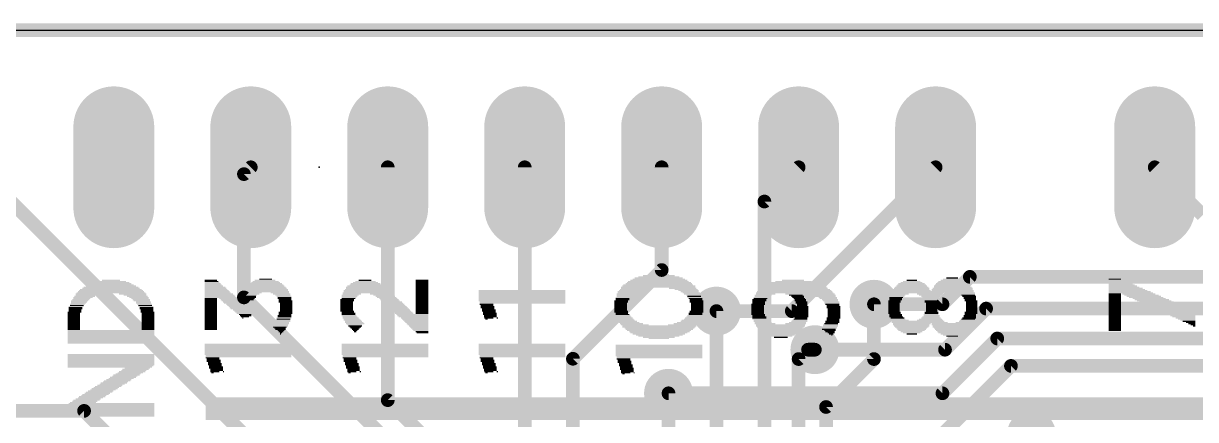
# Model space of a CAD drawing. Extents: x -3.3 to 68.7, y -0.1 to 53.5.
# Drawn here: x 24.74 to 46.48, y 46.12 to 53.47 of the extents above; entities that cross this region are included whole.
import ezdxf

# ---------------------------------------------------------------- set-up
doc = ezdxf.new("R2010")
doc.units = 0
for name, color, linetype in [('1', 12, 'CONTINUOUS'), ('16', 5, 'CONTINUOUS'), ('17', 110, 'CONTINUOUS'), ('18', 3, 'CONTINUOUS'), ('20', 53, 'CONTINUOUS'), ('200', 4, 'CONTINUOUS'), ('23', 53, 'CONTINUOUS')]:
    doc.layers.add(name, color=color, linetype=linetype)

# ---------------------------------------------------------------- blocks, each defined once
blk = doc.blocks.new('LONGP100')
at = {"const_width": 1}
blk.add_lwpolyline([(-0.5, 0), (0.5, 0)], dxfattribs=at)
at = {"const_width": 0.5}
for points in [[(-0.5, 0.25, 1), (-0.5, -0.25)], [(0.5, -0.25, 1), (0.5, 0.25)]]:
    blk.add_lwpolyline(points, format="xyb", dxfattribs=at)
blk = doc.blocks.new('RECT')
blk.add_solid([(-0.5, -0.5), (0.5, -0.5), (-0.5, 0.5), (0.5, 0.5)])
blk = doc.blocks.new('ROUNDV')
at = {"const_width": 0.5}
blk.add_lwpolyline([(0, -0.25, 1), (0, 0.25, 1), (0, -0.25)], format="xyb", dxfattribs=at)

msp = doc.modelspace()

# ---------------------------------------------------------------- linework, layer by layer
at = {"layer": '1', "const_width": 0.254}
for points in [[(0, 53.34), (68.58, 53.34)], [(38.481, 50.165), (39.116, 50.8)], [(46.609, 49.911), (45.72, 50.8)], [(38.481, 38.3851), (38.481, 50.165)], [(37.592, 48.133), (37.592, 38.5669)], [(40.513, 48.26), (40.513, 47.244)], [(39.2898, 47.4178), (39.116, 47.244)], [(39.4176, 47.4178), (39.2898, 47.4178)], [(39.116, 38.4572), (39.116, 47.244)], [(40.513, 47.244), (39.624, 46.355)], [(36.703, 46.609), (36.703, 38.7488)], [(22.6898, 46.2828), (25.8648, 46.2828)], [(25.8648, 46.2828), (28.829, 43.3186)], [(39.624, 46.355), (39.624, 38.6563)]]:
    msp.add_lwpolyline(points, dxfattribs=at)
at = {"layer": '1', "const_width": 0.127}
for points in [[(39.1609, 50.7551, 1), (39.0711, 50.8449)], [(45.7649, 50.8449, 1), (45.6751, 50.7551)], [(38.5445, 50.165, 1), (38.4175, 50.165)], [(38.4361, 50.2099, 1), (38.5259, 50.1201)], [(37.6555, 48.133, 1), (37.5285, 48.133)], [(40.5765, 48.26, 1), (40.4495, 48.26)], [(39.2898, 47.4813, 1), (39.2898, 47.3543)], [(39.3347, 47.3729, 1), (39.2449, 47.4627)], [(39.4176, 47.3543, 1), (39.4176, 47.4813)], [(39.1795, 47.244, 1), (39.0525, 47.244)], [(39.0711, 47.2889, 1), (39.1609, 47.1991)], [(40.4495, 47.244, 1), (40.5765, 47.244)], [(40.5579, 47.1991, 1), (40.4681, 47.2889)], [(36.7665, 46.609, 1), (36.6395, 46.609)], [(25.9097, 46.3277, 1), (25.8199, 46.2379)], [(25.8648, 46.2193, 1), (25.8648, 46.3463)], [(39.6875, 46.355, 1), (39.5605, 46.355)], [(39.5791, 46.3999, 1), (39.6689, 46.3101)]]:
    msp.add_lwpolyline(points, format="xyb", dxfattribs=at)
at = {"layer": '16', "const_width": 0.254}
for points in [[(0, 53.34), (68.58, 53.34)], [(23.876, 50.8), (33.2994, 41.3766)], [(28.829, 50.673), (28.956, 50.8)], [(31.496, 46.482), (31.496, 50.8)], [(34.036, 44.7032), (34.036, 50.8)], [(36.576, 48.895), (36.576, 50.8)], [(41.656, 50.8), (38.989, 48.133)], [(28.829, 48.387), (28.829, 50.673)], [(34.9304, 47.2494), (36.576, 48.895)], [(42.291, 48.768), (41.783, 48.26)], [(55.88, 48.768), (42.291, 48.768)], [(35.3822, 41.8338), (28.829, 48.387)], [(38.989, 48.133), (37.592, 48.133)], [(41.783, 48.26), (40.513, 48.26)], [(42.5926, 48.1798), (41.8306, 47.4178)], [(57.9588, 48.1798), (42.5926, 48.1798)], [(42.799, 47.625), (41.783, 46.609)], [(59.944, 47.625), (42.799, 47.625)], [(41.8306, 47.4178), (39.4176, 47.4178)], [(34.9304, 47.2494), (34.9304, 44.704)], [(43.053, 47.117), (41.529, 45.593)], [(61.214, 47.117), (43.053, 47.117)], [(41.783, 46.609), (36.703, 46.609)], [(35.687, 42.291), (31.496, 46.482)]]:
    msp.add_lwpolyline(points, dxfattribs=at)
at = {"layer": '16', "const_width": 0.127}
for points in [[(29.0009, 50.7551, 1), (28.9111, 50.8449)], [(31.5595, 50.8, 1), (31.4325, 50.8)], [(34.0995, 50.8, 1), (33.9725, 50.8)], [(36.6395, 50.8, 1), (36.5125, 50.8)], [(41.7009, 50.7551, 1), (41.6111, 50.8449)], [(28.8925, 50.673, 1), (28.7655, 50.673)], [(28.7841, 50.7179, 1), (28.8739, 50.6281)], [(36.5125, 48.895, 1), (36.6395, 48.895)], [(36.6209, 48.8501, 1), (36.5311, 48.9399)], [(42.291, 48.8315, 1), (42.291, 48.7045)], [(42.3359, 48.7231, 1), (42.2461, 48.8129)], [(28.8739, 48.4319, 1), (28.7841, 48.3421)], [(28.7655, 48.387, 1), (28.8925, 48.387)], [(37.592, 48.1965, 1), (37.592, 48.0695)], [(38.989, 48.0695, 1), (38.989, 48.1965)], [(40.513, 48.3235, 1), (40.513, 48.1965)], [(41.7381, 48.3049, 1), (41.8279, 48.2151)], [(41.783, 48.1965, 1), (41.783, 48.3235)], [(42.5926, 48.2433, 1), (42.5926, 48.1163)], [(42.6375, 48.1349, 1), (42.5477, 48.2247)], [(38.9441, 48.1779, 1), (39.0339, 48.0881)], [(42.799, 47.6885, 1), (42.799, 47.5615)], [(42.8439, 47.5801, 1), (42.7541, 47.6699)], [(39.4176, 47.4813, 1), (39.4176, 47.3543)], [(41.7857, 47.4627, 1), (41.8755, 47.3729)], [(41.8306, 47.3543, 1), (41.8306, 47.4813)], [(34.9939, 47.2494, 1), (34.8669, 47.2494)], [(34.8855, 47.2943, 1), (34.9753, 47.2045)], [(43.053, 47.1805, 1), (43.053, 47.0535)], [(43.0979, 47.0721, 1), (43.0081, 47.1619)], [(36.703, 46.6725, 1), (36.703, 46.5455)], [(41.783, 46.5455, 1), (41.783, 46.6725)], [(31.5409, 46.5269, 1), (31.4511, 46.4371)], [(31.4325, 46.482, 1), (31.5595, 46.482)], [(41.7381, 46.6539, 1), (41.8279, 46.5641)]]:
    msp.add_lwpolyline(points, format="xyb", dxfattribs=at)
at = {"layer": '20'}
msp.add_line((1, 53.34), (64.516, 53.34), dxfattribs=at)
at = {"layer": '23'}
msp.add_point((30.226, 50.8), dxfattribs=at)

# ---------------------------------------------------------------- block references
at = {"layer": '17', "xscale": 1.5, "yscale": 1.5, "rotation": 90}
for p in [(26.416, 50.8), (26.416, 50.8), (28.956, 50.8), (28.956, 50.8), (31.496, 50.8), (31.496, 50.8), (34.036, 50.8), (34.036, 50.8), (36.576, 50.8), (36.576, 50.8), (39.116, 50.8), (39.116, 50.8), (41.656, 50.8), (41.656, 50.8), (45.72, 50.8), (45.72, 50.8)]:
    msp.add_blockref('LONGP100', p, dxfattribs=at)
at = {"layer": '18', "xscale": 0.9064, "yscale": 0.9064}
for p in [(40.513, 48.26), (40.513, 48.26), (37.592, 48.133), (37.592, 48.133), (39.4176, 47.4178), (39.4176, 47.4178), (36.703, 46.609), (36.703, 46.609), (43.434, 45.847), (43.434, 45.847)]:
    msp.add_blockref('ROUNDV', p, dxfattribs=at)
at = {"layer": '200'}
for p, xscale, yscale in [((26.3639, 48.6833), 0.5512, 0.0211), ((26.3639, 48.7045), 0.3378, 0.0213), ((28.2156, 48.7045), 0.2311, 0.0213), ((28.2258, 48.6833), 0.2515, 0.0211), ((29.2316, 48.6833), 0.4851, 0.0211), ((29.2202, 48.7045), 0.381, 0.0213), ((29.2303, 48.7257), 0.2337, 0.0211), ((31.0845, 48.6833), 0.381, 0.0211), ((31.0731, 48.7045), 0.2311, 0.0213), ((32.131, 48.7045), 0.2337, 0.0213), ((32.131, 48.6833), 0.2337, 0.0211), ((36.5125, 48.6833), 1.1227, 0.0211), ((36.5227, 48.7045), 1.0566, 0.0213), ((36.5239, 48.7257), 0.9728, 0.0211), ((36.5227, 48.7468), 0.889, 0.0211), ((36.5227, 48.768), 0.762, 0.0213), ((36.5239, 48.7892), 0.5918, 0.0211), ((36.5227, 48.8103), 0.381, 0.0211), ((39.0207, 48.6833), 0.6782, 0.0211), ((39.0106, 48.7045), 0.4039, 0.0213), ((41.2128, 48.6833), 0.3175, 0.0211), ((41.2128, 48.7045), 0.1905, 0.0213), ((41.9633, 48.6833), 0.508, 0.0211), ((41.9633, 48.7045), 0.4216, 0.0213), ((41.9633, 48.7257), 0.3404, 0.0211), ((41.9633, 48.7468), 0.2134, 0.0211), ((44.9796, 48.7257), 0.2311, 0.0211), ((45.0113, 48.7045), 0.2946, 0.0213), ((45.0329, 48.6833), 0.3378, 0.0211), ((26.3627, 48.4717), 1.27, 0.0211), ((26.3639, 48.4928), 1.2268, 0.0211), ((26.3639, 48.514), 1.1862, 0.0213), ((26.3627, 48.5352), 1.143, 0.0211), ((26.3639, 48.5563), 1.0592, 0.0211), ((26.3627, 48.5775), 1.016, 0.0213), ((26.3639, 48.5987), 0.9322, 0.0211), ((26.3525, 48.6198), 0.8687, 0.0211), ((26.3627, 48.641), 0.762, 0.0213), ((26.3639, 48.6622), 0.6782, 0.0211), ((28.2473, 48.641), 0.2946, 0.0213), ((28.2588, 48.6198), 0.3175, 0.0211), ((28.2689, 48.5987), 0.3378, 0.0211), ((28.2905, 48.5775), 0.381, 0.0213), ((28.3007, 48.5563), 0.4013, 0.0211), ((28.3108, 48.5352), 0.4216, 0.0211), ((28.3223, 48.514), 0.4445, 0.0213), ((28.3324, 48.4928), 0.4648, 0.0211), ((28.3426, 48.4717), 0.4851, 0.0211), ((28.2372, 48.6622), 0.2743, 0.0211), ((29.2417, 48.4928), 0.8458, 0.0211), ((28.9878, 48.4717), 0.3378, 0.0211), ((29.2417, 48.5352), 0.8052, 0.0211), ((29.2417, 48.514), 0.8052, 0.0213), ((29.2417, 48.5563), 0.7645, 0.0211), ((29.2316, 48.5987), 0.6985, 0.0211), ((29.2417, 48.5775), 0.7188, 0.0213), ((29.2316, 48.6198), 0.6579, 0.0211), ((29.2316, 48.641), 0.6121, 0.0213), ((29.2316, 48.6622), 0.5309, 0.0211), ((29.4958, 48.4717), 0.3378, 0.0211), ((31.115, 48.4717), 0.9093, 0.0211), ((31.1048, 48.514), 0.8484, 0.0213), ((31.115, 48.4928), 0.8687, 0.0211), ((31.1036, 48.5352), 0.8052, 0.0211), ((31.0947, 48.5563), 0.7417, 0.0211), ((31.0833, 48.5775), 0.7188, 0.0213), ((31.0833, 48.5987), 0.6782, 0.0211), ((31.0833, 48.6198), 0.5918, 0.0211), ((31.0833, 48.641), 0.5512, 0.0213), ((31.0833, 48.6622), 0.4648, 0.0211), ((32.131, 48.6622), 0.2337, 0.0211), ((32.131, 48.641), 0.2337, 0.0213), ((32.131, 48.6198), 0.2337, 0.0211), ((32.131, 48.5987), 0.2337, 0.0211), ((32.131, 48.5775), 0.2337, 0.0213), ((32.131, 48.5563), 0.2337, 0.0211), ((32.131, 48.5352), 0.2337, 0.0211), ((32.131, 48.514), 0.2337, 0.0213), ((32.131, 48.4928), 0.2337, 0.0211), ((32.131, 48.4717), 0.2337, 0.0211), ((33.9839, 48.514), 1.6078, 0.0213), ((33.9839, 48.4928), 1.6078, 0.0211), ((33.9839, 48.4717), 1.6078, 0.0211), ((35.941, 48.4928), 0.3607, 0.0211), ((35.9194, 48.4717), 0.3175, 0.0211), ((35.9842, 48.514), 0.4013, 0.0213), ((36.0261, 48.5352), 0.4445, 0.0211), ((36.0896, 48.5563), 0.5309, 0.0211), ((36.5125, 48.5775), 1.3767, 0.0213), ((36.5239, 48.5987), 1.3538, 0.0211), ((36.5125, 48.6198), 1.2903, 0.0211), ((36.5239, 48.641), 1.2268, 0.0213), ((36.5239, 48.6622), 1.1862, 0.0211), ((36.9672, 48.5563), 0.508, 0.0211), ((37.0319, 48.5352), 0.4242, 0.0211), ((37.0738, 48.514), 0.381, 0.0213), ((37.0954, 48.4928), 0.3378, 0.0211), ((37.1259, 48.4717), 0.3175, 0.0211), ((39.0423, 48.4717), 1.4376, 0.0211), ((39.0423, 48.4928), 1.397, 0.0211), ((39.0423, 48.514), 1.3564, 0.0213), ((39.0423, 48.5352), 1.3106, 0.0211), ((39.0322, 48.5563), 1.2497, 0.0211), ((39.0309, 48.5775), 1.2065, 0.0213), ((39.0322, 48.5987), 1.1227, 0.0211), ((39.0322, 48.6198), 1.0363, 0.0211), ((39.0309, 48.641), 0.9525, 0.0213), ((39.0207, 48.6622), 0.8458, 0.0211), ((41.3283, 48.4717), 0.9754, 0.0211), ((41.3601, 48.4928), 1.0389, 0.0211), ((41.2013, 48.5352), 0.6756, 0.0211), ((41.2128, 48.514), 0.6985, 0.0213), ((41.2115, 48.5563), 0.6553, 0.0211), ((41.2115, 48.5775), 0.6147, 0.0213), ((41.2128, 48.5987), 0.5715, 0.0211), ((41.2115, 48.6198), 0.5283, 0.0211), ((41.2115, 48.641), 0.4877, 0.0213), ((41.2115, 48.6622), 0.4013, 0.0211), ((41.9633, 48.5352), 0.762, 0.0211), ((41.9735, 48.514), 0.7823, 0.0213), ((41.9735, 48.5563), 0.7417, 0.0211), ((41.9633, 48.5987), 0.6756, 0.0211), ((41.9748, 48.5775), 0.6985, 0.0213), ((41.9633, 48.6198), 0.635, 0.0211), ((41.9633, 48.641), 0.5944, 0.0213), ((41.9633, 48.6622), 0.5486, 0.0211), ((42.1958, 48.4928), 0.3378, 0.0211), ((42.2389, 48.4717), 0.2972, 0.0211), ((45.0545, 48.6622), 0.381, 0.0211), ((45.0863, 48.641), 0.4445, 0.0213), ((45.1066, 48.6198), 0.4851, 0.0211), ((45.1282, 48.5987), 0.5283, 0.0211), ((45.1498, 48.5775), 0.5715, 0.0213), ((45.1815, 48.5563), 0.635, 0.0211), ((45.2018, 48.5352), 0.6756, 0.0211), ((45.2234, 48.514), 0.7188, 0.0213), ((45.2552, 48.4928), 0.7823, 0.0211), ((45.2768, 48.4717), 0.8255, 0.0211), ((25.7391, 48.26), 0.2769, 0.0213), ((25.781, 48.3235), 0.315, 0.0213), ((25.7708, 48.3023), 0.2946, 0.0211), ((25.7607, 48.2812), 0.2743, 0.0211), ((25.8026, 48.3447), 0.3175, 0.0211), ((25.8445, 48.387), 0.3607, 0.0213), ((25.8229, 48.3658), 0.3175, 0.0211), ((25.8763, 48.4082), 0.3835, 0.0211), ((25.9613, 48.4505), 0.508, 0.0213), ((25.9194, 48.4293), 0.4242, 0.0211), ((26.7653, 48.4505), 0.5055, 0.0213), ((26.8072, 48.4293), 0.4216, 0.0211), ((26.8503, 48.4082), 0.381, 0.0211), ((26.8821, 48.387), 0.3581, 0.0213), ((26.9024, 48.3658), 0.3175, 0.0211), ((26.924, 48.3447), 0.32, 0.0211), ((26.9354, 48.3235), 0.2972, 0.0213), ((26.9672, 48.3023), 0.2743, 0.0211), ((26.9672, 48.2812), 0.2743, 0.0211), ((26.9875, 48.26), 0.2743, 0.0213), ((28.3642, 48.4505), 0.5283, 0.0213), ((28.3743, 48.4293), 0.5486, 0.0211), ((28.3858, 48.4082), 0.5715, 0.0211), ((28.3959, 48.387), 0.5918, 0.0213), ((28.2156, 48.3658), 0.2311, 0.0211), ((28.2156, 48.3447), 0.2311, 0.0211), ((28.2156, 48.3235), 0.2311, 0.0213), ((28.2156, 48.3023), 0.2311, 0.0211), ((28.2156, 48.2812), 0.2311, 0.0211), ((28.2156, 48.26), 0.2311, 0.0213), ((28.5433, 48.3658), 0.3378, 0.0211), ((28.5648, 48.3447), 0.3404, 0.0211), ((28.7134, 48.3235), 0.5918, 0.0213), ((28.7236, 48.3023), 0.5715, 0.0211), ((28.7236, 48.2812), 0.5309, 0.0211), ((28.7452, 48.26), 0.4877, 0.0213), ((28.8925, 48.3447), 0.2337, 0.0211), ((28.9027, 48.3658), 0.254, 0.0211), ((28.956, 48.4505), 0.315, 0.0213), ((28.9255, 48.4082), 0.254, 0.0211), ((28.9255, 48.387), 0.254, 0.0213), ((28.9357, 48.4293), 0.2743, 0.0211), ((29.5288, 48.4505), 0.3175, 0.0213), ((29.5491, 48.4293), 0.2769, 0.0211), ((29.5707, 48.4082), 0.2743, 0.0211), ((29.5808, 48.387), 0.254, 0.0213), ((29.5808, 48.3658), 0.254, 0.0211), ((29.591, 48.3447), 0.2337, 0.0211), ((29.6012, 48.3235), 0.254, 0.0213), ((29.6012, 48.3023), 0.254, 0.0211), ((29.6126, 48.2812), 0.2311, 0.0211), ((29.6126, 48.26), 0.2311, 0.0213), ((30.7442, 48.3447), 0.254, 0.0211), ((30.7442, 48.3235), 0.254, 0.0213), ((30.734, 48.3023), 0.2337, 0.0211), ((30.734, 48.2812), 0.2337, 0.0211), ((30.734, 48.26), 0.2337, 0.0213), ((30.7988, 48.4293), 0.3175, 0.0211), ((30.7873, 48.4082), 0.2946, 0.0211), ((30.767, 48.3658), 0.254, 0.0211), ((30.7772, 48.387), 0.2743, 0.0213), ((30.8293, 48.4505), 0.3378, 0.0213), ((31.3804, 48.4505), 0.4242, 0.0213), ((31.4223, 48.4293), 0.381, 0.0211), ((31.4541, 48.4082), 0.3581, 0.0211), ((31.4757, 48.387), 0.3607, 0.0213), ((31.5074, 48.3658), 0.3378, 0.0211), ((31.5278, 48.3447), 0.3378, 0.0211), ((31.5493, 48.3235), 0.3404, 0.0213), ((31.5811, 48.3023), 0.3581, 0.0211), ((31.6014, 48.2812), 0.3581, 0.0211), ((31.6344, 48.26), 0.3378, 0.0213), ((32.131, 48.4505), 0.2337, 0.0213), ((32.131, 48.4293), 0.2337, 0.0211), ((32.131, 48.4082), 0.2337, 0.0211), ((32.131, 48.387), 0.2337, 0.0213), ((32.131, 48.3658), 0.2337, 0.0211), ((32.131, 48.3447), 0.2337, 0.0211), ((32.131, 48.3235), 0.2337, 0.0213), ((32.131, 48.3023), 0.2337, 0.0211), ((32.131, 48.2812), 0.2337, 0.0211), ((32.131, 48.26), 0.2337, 0.0213), ((33.9839, 48.4505), 1.6078, 0.0213), ((33.9839, 48.4293), 1.6078, 0.0211), ((33.9839, 48.4082), 1.6078, 0.0211), ((33.9839, 48.387), 1.6078, 0.0213), ((33.9839, 48.3658), 1.6078, 0.0211), ((33.9839, 48.3447), 1.6078, 0.0211), ((33.9839, 48.3235), 1.6078, 0.0213), ((33.3273, 48.26), 0.254, 0.0213), ((33.9941, 48.3023), 1.5875, 0.0211), ((33.9941, 48.2812), 1.5875, 0.0211), ((35.8242, 48.3235), 0.254, 0.0213), ((35.8242, 48.3023), 0.254, 0.0211), ((35.814, 48.2812), 0.2337, 0.0211), ((35.814, 48.26), 0.2337, 0.0213), ((35.847, 48.3658), 0.254, 0.0211), ((35.847, 48.3447), 0.254, 0.0211), ((35.8572, 48.387), 0.2743, 0.0213), ((35.8991, 48.4505), 0.3175, 0.0213), ((35.8889, 48.4293), 0.2972, 0.0211), ((35.8775, 48.4082), 0.2743, 0.0211), ((37.1488, 48.4505), 0.3175, 0.0213), ((37.1691, 48.4293), 0.2769, 0.0211), ((37.1793, 48.4082), 0.2565, 0.0211), ((37.1894, 48.387), 0.2769, 0.0213), ((37.2008, 48.3658), 0.254, 0.0211), ((37.211, 48.3447), 0.2337, 0.0211), ((37.2212, 48.3235), 0.254, 0.0213), ((37.2212, 48.3023), 0.254, 0.0211), ((37.2326, 48.2812), 0.2311, 0.0211), ((37.2326, 48.26), 0.2311, 0.0213), ((38.3642, 48.26), 0.254, 0.0213), ((38.387, 48.3447), 0.254, 0.0211), ((38.387, 48.3235), 0.254, 0.0213), ((38.3756, 48.3023), 0.2311, 0.0211), ((38.3756, 48.2812), 0.2311, 0.0211), ((38.4175, 48.387), 0.2743, 0.0213), ((38.4073, 48.3658), 0.254, 0.0211), ((38.4492, 48.4082), 0.2972, 0.0211), ((38.4594, 48.4293), 0.3175, 0.0211), ((38.5026, 48.4505), 0.3581, 0.0213), ((39.0207, 48.4505), 0.2972, 0.0213), ((39.0627, 48.4293), 0.254, 0.0211), ((39.0957, 48.4082), 0.2337, 0.0211), ((39.1058, 48.387), 0.2134, 0.0213), ((39.1274, 48.3658), 0.2108, 0.0211), ((39.1478, 48.3447), 0.2108, 0.0211), ((39.1478, 48.3235), 0.2108, 0.0213), ((39.1693, 48.3023), 0.2134, 0.0211), ((39.1693, 48.2812), 0.2134, 0.0211), ((39.1808, 48.26), 0.1905, 0.0213), ((39.53, 48.4505), 0.508, 0.0213), ((39.5922, 48.4293), 0.4242, 0.0211), ((39.6138, 48.4082), 0.381, 0.0211), ((39.6558, 48.387), 0.3378, 0.0213), ((39.6659, 48.3658), 0.3175, 0.0211), ((39.6989, 48.3447), 0.2972, 0.0211), ((39.7091, 48.3235), 0.2769, 0.0213), ((39.7307, 48.3023), 0.2743, 0.0211), ((39.7307, 48.2812), 0.2743, 0.0211), ((39.7408, 48.26), 0.254, 0.0213), ((40.894, 48.3235), 0.2337, 0.0213), ((40.894, 48.3023), 0.2337, 0.0211), ((40.8838, 48.2812), 0.2134, 0.0211), ((40.8838, 48.26), 0.2134, 0.0213), ((40.9372, 48.4082), 0.2743, 0.0211), ((40.927, 48.387), 0.254, 0.0213), ((40.9156, 48.3658), 0.2311, 0.0211), ((40.9156, 48.3447), 0.2311, 0.0211), ((40.9893, 48.4505), 0.3378, 0.0213), ((40.9575, 48.4293), 0.2743, 0.0211), ((41.5506, 48.4505), 0.4851, 0.0213), ((41.5607, 48.4293), 0.4242, 0.0211), ((41.5722, 48.4082), 0.3607, 0.0211), ((41.5709, 48.387), 0.3175, 0.0213), ((41.5823, 48.3658), 0.2946, 0.0211), ((41.5722, 48.3447), 0.2743, 0.0211), ((41.5823, 48.3235), 0.254, 0.0213), ((41.5823, 48.3023), 0.254, 0.0211), ((41.5823, 48.2812), 0.2134, 0.0211), ((41.5823, 48.26), 0.2134, 0.0213), ((42.2491, 48.4505), 0.2769, 0.0213), ((42.2605, 48.4293), 0.254, 0.0211), ((42.2808, 48.4082), 0.254, 0.0211), ((42.291, 48.387), 0.2337, 0.0213), ((42.291, 48.3658), 0.2337, 0.0211), ((42.3024, 48.3447), 0.2108, 0.0211), ((42.3126, 48.3235), 0.2311, 0.0213), ((42.3227, 48.3023), 0.2108, 0.0211), ((42.3227, 48.2812), 0.2108, 0.0211), ((42.3227, 48.26), 0.2108, 0.0213), ((44.9796, 48.4505), 0.2311, 0.0213), ((44.9796, 48.4293), 0.2311, 0.0211), ((44.9796, 48.4082), 0.2311, 0.0211), ((44.9796, 48.387), 0.2311, 0.0213), ((44.9796, 48.3658), 0.2311, 0.0211), ((44.9796, 48.3447), 0.2311, 0.0211), ((44.9796, 48.3235), 0.2311, 0.0213), ((44.9796, 48.3023), 0.2311, 0.0211), ((44.9796, 48.2812), 0.2311, 0.0211), ((44.9796, 48.26), 0.2311, 0.0213), ((45.4241, 48.4505), 0.6121, 0.0213), ((45.4762, 48.4293), 0.635, 0.0211), ((45.5193, 48.4082), 0.635, 0.0211), ((45.5625, 48.387), 0.635, 0.0213), ((45.6146, 48.3658), 0.6121, 0.0211), ((45.6667, 48.3447), 0.635, 0.0211), ((45.7098, 48.3235), 0.635, 0.0213), ((45.753, 48.3023), 0.635, 0.0211), ((45.8051, 48.2812), 0.6579, 0.0211), ((45.8572, 48.26), 0.635, 0.0213), ((25.687, 48.1118), 0.254, 0.0211), ((25.6756, 48.0907), 0.2311, 0.0211), ((25.6756, 48.0695), 0.2311, 0.0213), ((25.6756, 48.0483), 0.2311, 0.0211), ((25.7073, 48.1965), 0.254, 0.0213), ((25.7073, 48.1753), 0.254, 0.0211), ((25.6972, 48.1542), 0.2337, 0.0211), ((25.6972, 48.133), 0.2337, 0.0213), ((25.7175, 48.2177), 0.2743, 0.0211), ((25.7277, 48.2388), 0.254, 0.0211), ((26.9977, 48.2388), 0.254, 0.0211), ((27.0091, 48.2177), 0.2769, 0.0211), ((27.0205, 48.1965), 0.254, 0.0213), ((27.0205, 48.1753), 0.254, 0.0211), ((27.0408, 48.1118), 0.254, 0.0211), ((27.0307, 48.1542), 0.2337, 0.0211), ((27.0307, 48.133), 0.2337, 0.0213), ((27.051, 48.0907), 0.2337, 0.0211), ((27.051, 48.0695), 0.2337, 0.0213), ((27.051, 48.0483), 0.2337, 0.0211), ((28.2156, 48.2388), 0.2311, 0.0211), ((28.2156, 48.2177), 0.2311, 0.0211), ((28.2156, 48.1965), 0.2311, 0.0213), ((28.2156, 48.1753), 0.2311, 0.0211), ((28.2156, 48.1542), 0.2311, 0.0211), ((28.2156, 48.133), 0.2311, 0.0213), ((28.2156, 48.1118), 0.2311, 0.0211), ((28.2156, 48.0907), 0.2311, 0.0211), ((28.2156, 48.0695), 0.2311, 0.0213), ((28.2156, 48.0483), 0.2311, 0.0211), ((28.7553, 48.2388), 0.4674, 0.0211), ((28.7668, 48.2177), 0.4445, 0.0211), ((28.7655, 48.1965), 0.4013, 0.0213), ((28.7757, 48.1753), 0.381, 0.0211), ((28.7973, 48.1542), 0.3378, 0.0211), ((28.8074, 48.133), 0.3175, 0.0213), ((28.8188, 48.1118), 0.2946, 0.0211), ((28.829, 48.0907), 0.2743, 0.0211), ((28.8506, 48.0695), 0.2311, 0.0213), ((28.8608, 48.0483), 0.2108, 0.0211), ((29.5808, 48.0483), 0.254, 0.0211), ((29.6012, 48.1118), 0.254, 0.0211), ((29.6012, 48.0907), 0.254, 0.0211), ((29.591, 48.0695), 0.2337, 0.0213), ((29.6126, 48.2388), 0.2311, 0.0211), ((29.6126, 48.2177), 0.2311, 0.0211), ((29.6126, 48.1965), 0.2311, 0.0213), ((29.6126, 48.1753), 0.2311, 0.0211), ((29.6126, 48.1542), 0.2311, 0.0211), ((29.6126, 48.133), 0.2311, 0.0213), ((30.734, 48.2388), 0.2337, 0.0211), ((30.734, 48.2177), 0.2337, 0.0211), ((30.734, 48.1965), 0.2337, 0.0213), ((30.734, 48.1753), 0.2337, 0.0211), ((30.734, 48.1542), 0.2337, 0.0211), ((30.7442, 48.133), 0.254, 0.0213), ((30.767, 48.0907), 0.254, 0.0211), ((30.767, 48.0695), 0.254, 0.0213), ((30.7556, 48.1118), 0.2311, 0.0211), ((30.7772, 48.0483), 0.2743, 0.0211), ((31.6547, 48.2388), 0.3378, 0.0211), ((31.6763, 48.2177), 0.3404, 0.0211), ((31.6979, 48.1965), 0.3378, 0.0213), ((31.7183, 48.1753), 0.3378, 0.0211), ((31.7398, 48.1542), 0.3404, 0.0211), ((31.7614, 48.133), 0.3378, 0.0213), ((31.7818, 48.1118), 0.3378, 0.0211), ((31.8033, 48.0907), 0.3404, 0.0211), ((31.9519, 48.0695), 0.5918, 0.0213), ((31.9621, 48.0483), 0.5715, 0.0211), ((32.131, 48.2388), 0.2337, 0.0211), ((32.131, 48.2177), 0.2337, 0.0211), ((32.131, 48.1965), 0.2337, 0.0213), ((32.131, 48.1753), 0.2337, 0.0211), ((32.131, 48.1542), 0.2337, 0.0211), ((32.131, 48.133), 0.2337, 0.0213), ((32.131, 48.1118), 0.2337, 0.0211), ((32.131, 48.0907), 0.2337, 0.0211), ((33.3375, 48.2388), 0.2337, 0.0211), ((33.3477, 48.2177), 0.254, 0.0211), ((33.3477, 48.1965), 0.254, 0.0213), ((33.3591, 48.1753), 0.2311, 0.0211), ((33.3705, 48.1542), 0.254, 0.0211), ((33.3705, 48.133), 0.254, 0.0213), ((33.3807, 48.1118), 0.2337, 0.0211), ((33.3908, 48.0907), 0.254, 0.0211), ((33.3908, 48.0695), 0.254, 0.0213), ((33.401, 48.0483), 0.2337, 0.0211), ((35.814, 48.2388), 0.2337, 0.0211), ((35.814, 48.2177), 0.2337, 0.0211), ((35.814, 48.1965), 0.2337, 0.0213), ((35.814, 48.1753), 0.2337, 0.0211), ((35.814, 48.1542), 0.2337, 0.0211), ((35.8242, 48.133), 0.254, 0.0213), ((35.8242, 48.1118), 0.254, 0.0211), ((35.847, 48.0695), 0.254, 0.0213), ((35.8356, 48.0907), 0.2311, 0.0211), ((35.8572, 48.0483), 0.2743, 0.0211), ((37.1894, 48.0483), 0.2769, 0.0211), ((37.2008, 48.0907), 0.254, 0.0211), ((37.2008, 48.0695), 0.254, 0.0213), ((37.2212, 48.133), 0.254, 0.0213), ((37.2212, 48.1118), 0.254, 0.0211), ((37.2326, 48.2388), 0.2311, 0.0211), ((37.2326, 48.2177), 0.2311, 0.0211), ((37.2326, 48.1965), 0.2311, 0.0213), ((37.2326, 48.1753), 0.2311, 0.0211), ((37.2326, 48.1542), 0.2311, 0.0211), ((38.354, 48.2388), 0.2337, 0.0211), ((38.354, 48.2177), 0.2337, 0.0211), ((38.354, 48.1965), 0.2337, 0.0213), ((38.354, 48.1753), 0.2337, 0.0211), ((38.354, 48.1542), 0.2337, 0.0211), ((38.354, 48.133), 0.2337, 0.0213), ((38.354, 48.1118), 0.2337, 0.0211), ((38.354, 48.0907), 0.2337, 0.0211), ((38.3642, 48.0695), 0.254, 0.0213), ((38.3756, 48.0483), 0.2311, 0.0211), ((39.1795, 48.0695), 0.2337, 0.0213), ((39.1795, 48.0483), 0.2337, 0.0211), ((39.1808, 48.2388), 0.1905, 0.0211), ((39.1909, 48.2177), 0.2108, 0.0211), ((39.1909, 48.1965), 0.2108, 0.0213), ((39.1909, 48.1753), 0.2108, 0.0211), ((39.1909, 48.1542), 0.2108, 0.0211), ((39.1909, 48.133), 0.2108, 0.0213), ((39.1909, 48.1118), 0.2108, 0.0211), ((39.1909, 48.0907), 0.2108, 0.0211), ((39.751, 48.2388), 0.2337, 0.0211), ((39.7612, 48.2177), 0.254, 0.0211), ((39.7612, 48.1965), 0.254, 0.0213), ((39.7726, 48.1753), 0.2311, 0.0211), ((39.7726, 48.1542), 0.2311, 0.0211), ((39.7726, 48.133), 0.2311, 0.0213), ((39.7726, 48.1118), 0.2311, 0.0211), ((39.7726, 48.0907), 0.2311, 0.0211), ((39.7726, 48.0695), 0.2311, 0.0213), ((39.7726, 48.0483), 0.2311, 0.0211), ((40.8838, 48.2388), 0.2134, 0.0211), ((40.8838, 48.2177), 0.2134, 0.0211), ((40.8838, 48.1965), 0.2134, 0.0213), ((40.8838, 48.1753), 0.2134, 0.0211), ((40.8838, 48.1542), 0.2134, 0.0211), ((40.8838, 48.133), 0.2134, 0.0213), ((40.894, 48.1118), 0.2337, 0.0211), ((40.894, 48.0907), 0.2337, 0.0211), ((40.9156, 48.0695), 0.2311, 0.0213), ((40.9156, 48.0483), 0.2311, 0.0211), ((41.5823, 48.0483), 0.2946, 0.0211), ((41.5722, 48.0695), 0.2743, 0.0213), ((41.5823, 48.1118), 0.254, 0.0211), ((41.5823, 48.0907), 0.254, 0.0211), ((41.5823, 48.2388), 0.2134, 0.0211), ((41.5823, 48.2177), 0.2134, 0.0211), ((41.5823, 48.1965), 0.2134, 0.0213), ((41.5823, 48.1753), 0.2134, 0.0211), ((41.5823, 48.1542), 0.2134, 0.0211), ((41.5823, 48.133), 0.2134, 0.0213), ((42.291, 48.0483), 0.2337, 0.0211), ((42.3024, 48.0695), 0.2108, 0.0213), ((42.3126, 48.1118), 0.2311, 0.0211), ((42.3126, 48.0907), 0.2311, 0.0211), ((42.3227, 48.2388), 0.2108, 0.0211), ((42.3227, 48.2177), 0.2108, 0.0211), ((42.3227, 48.1965), 0.2108, 0.0213), ((42.3227, 48.1753), 0.2108, 0.0211), ((42.3227, 48.1542), 0.2108, 0.0211), ((42.3227, 48.133), 0.2108, 0.0213), ((44.9796, 48.2388), 0.2311, 0.0211), ((44.9796, 48.2177), 0.2311, 0.0211), ((44.9796, 48.1965), 0.2311, 0.0213), ((44.9796, 48.1753), 0.2311, 0.0211), ((44.9796, 48.1542), 0.2311, 0.0211), ((44.9796, 48.133), 0.2311, 0.0213), ((44.9796, 48.1118), 0.2311, 0.0211), ((44.9796, 48.0907), 0.2311, 0.0211), ((44.9796, 48.0695), 0.2311, 0.0213), ((44.9796, 48.0483), 0.2311, 0.0211), ((45.9003, 48.2388), 0.635, 0.0211), ((45.9435, 48.2177), 0.635, 0.0211), ((45.9956, 48.1965), 0.6579, 0.0213), ((46.0477, 48.1753), 0.635, 0.0211), ((46.0908, 48.1542), 0.635, 0.0211), ((46.1442, 48.133), 0.6553, 0.0213), ((46.1645, 48.1118), 0.6147, 0.0211), ((46.1962, 48.0907), 0.5512, 0.0211), ((46.2178, 48.0695), 0.508, 0.0213), ((46.2394, 48.0483), 0.4648, 0.0211), ((25.6756, 48.0272), 0.2311, 0.0211), ((25.6756, 48.006), 0.2311, 0.0213), ((25.6756, 47.9848), 0.2311, 0.0211), ((25.6756, 47.9637), 0.2311, 0.0211), ((25.6756, 47.9425), 0.2311, 0.0213), ((25.6756, 47.9213), 0.2311, 0.0211), ((25.6756, 47.9002), 0.2311, 0.0211), ((25.6756, 47.879), 0.2311, 0.0213), ((25.6756, 47.8578), 0.2311, 0.0211), ((25.6756, 47.8367), 0.2311, 0.0211), ((25.6756, 47.8155), 0.2311, 0.0213), ((27.051, 48.0272), 0.2337, 0.0211), ((27.051, 48.006), 0.2337, 0.0213), ((27.051, 47.9848), 0.2337, 0.0211), ((27.051, 47.9637), 0.2337, 0.0211), ((27.051, 47.9425), 0.2337, 0.0213), ((27.051, 47.9213), 0.2337, 0.0211), ((27.051, 47.9002), 0.2337, 0.0211), ((27.051, 47.879), 0.2337, 0.0213), ((27.051, 47.8578), 0.2337, 0.0211), ((27.051, 47.8367), 0.2337, 0.0211), ((27.051, 47.8155), 0.2337, 0.0213), ((28.2156, 48.0272), 0.2311, 0.0211), ((28.2156, 48.006), 0.2311, 0.0213), ((28.2156, 47.9848), 0.2311, 0.0211), ((28.2156, 47.9637), 0.2311, 0.0211), ((28.2156, 47.9425), 0.2311, 0.0213), ((28.2156, 47.9213), 0.2311, 0.0211), ((28.2156, 47.9002), 0.2311, 0.0211), ((28.2156, 47.879), 0.2311, 0.0213), ((28.2156, 47.8578), 0.2311, 0.0211), ((28.2156, 47.8367), 0.2311, 0.0211), ((28.2156, 47.8155), 0.2311, 0.0213), ((28.8506, 48.0272), 0.1499, 0.0211), ((28.8087, 48.006), 0.0203, 0.0213), ((29.4856, 47.879), 0.3175, 0.0213), ((29.5059, 47.9002), 0.3175, 0.0211), ((29.4958, 47.8578), 0.2972, 0.0211), ((29.5173, 47.9213), 0.2946, 0.0211), ((29.497, 47.8367), 0.254, 0.0211), ((29.5389, 47.9425), 0.2972, 0.0213), ((29.4958, 47.8155), 0.2108, 0.0213), ((29.5491, 47.9637), 0.2769, 0.0211), ((29.5605, 47.9848), 0.254, 0.0211), ((29.5707, 48.006), 0.2743, 0.0213), ((29.5808, 48.0272), 0.254, 0.0211), ((30.8089, 48.006), 0.2972, 0.0213), ((30.7975, 48.0272), 0.2743, 0.0211), ((30.8394, 47.9637), 0.3175, 0.0211), ((30.8293, 47.9848), 0.2972, 0.0211), ((30.861, 47.9425), 0.32, 0.0213), ((30.8712, 47.9213), 0.3404, 0.0211), ((30.8928, 47.9002), 0.3378, 0.0211), ((30.8826, 47.879), 0.2769, 0.0213), ((30.894, 47.8578), 0.254, 0.0211), ((30.8928, 47.8367), 0.2108, 0.0211), ((30.8928, 47.8155), 0.1702, 0.0213), ((31.9723, 48.0272), 0.5512, 0.0211), ((31.9938, 48.006), 0.508, 0.0213), ((32.004, 47.9848), 0.4877, 0.0211), ((32.0142, 47.9637), 0.4674, 0.0211), ((32.0256, 47.9425), 0.4445, 0.0213), ((32.0358, 47.9213), 0.4242, 0.0211), ((32.0472, 47.9002), 0.4013, 0.0211), ((32.0573, 47.879), 0.381, 0.0213), ((32.0675, 47.8578), 0.3607, 0.0211), ((32.0789, 47.8367), 0.3378, 0.0211), ((32.0891, 47.8155), 0.3175, 0.0213), ((33.401, 48.0272), 0.2337, 0.0211), ((33.3693, 48.006), 0.1702, 0.0213), ((33.3273, 47.9848), 0.0406, 0.0211), ((33.528, 48.006), 0.0203, 0.0213), ((35.8775, 48.0272), 0.2743, 0.0211), ((35.8889, 48.006), 0.2972, 0.0213), ((35.8991, 47.9848), 0.3175, 0.0211), ((35.9194, 47.9637), 0.3175, 0.0211), ((35.9524, 47.9425), 0.3378, 0.0213), ((35.974, 47.9213), 0.381, 0.0211), ((36.0159, 47.9002), 0.4242, 0.0211), ((36.0782, 47.879), 0.508, 0.0213), ((36.5239, 47.8367), 1.3538, 0.0211), ((36.5341, 47.8578), 1.3741, 0.0211), ((36.5341, 47.8155), 1.2929, 0.0213), ((36.9684, 47.879), 0.5512, 0.0213), ((37.0205, 47.9002), 0.447, 0.0211), ((37.0637, 47.9213), 0.4013, 0.0211), ((37.1056, 47.9425), 0.3581, 0.0213), ((37.1157, 47.9637), 0.3378, 0.0211), ((37.1488, 47.9848), 0.3175, 0.0211), ((37.1589, 48.006), 0.2972, 0.0213), ((37.1793, 48.0272), 0.2972, 0.0211), ((38.387, 48.0272), 0.254, 0.0211), ((38.387, 48.006), 0.254, 0.0213), ((38.3972, 47.9848), 0.2743, 0.0211), ((38.4175, 47.9637), 0.2743, 0.0211), ((38.4391, 47.9425), 0.3175, 0.0213), ((38.4594, 47.9213), 0.3175, 0.0211), ((38.4912, 47.9002), 0.381, 0.0211), ((38.7782, 47.879), 0.9093, 0.0213), ((38.7782, 47.8578), 0.9093, 0.0211), ((38.7782, 47.8367), 0.8687, 0.0211), ((38.7769, 47.8155), 0.8255, 0.0213), ((39.0627, 47.9002), 0.381, 0.0211), ((39.0944, 47.9213), 0.3175, 0.0211), ((39.1274, 47.9425), 0.2972, 0.0213), ((39.1376, 47.9637), 0.2769, 0.0211), ((39.149, 47.9848), 0.254, 0.0211), ((39.1693, 48.0272), 0.254, 0.0211), ((39.1592, 48.006), 0.2337, 0.0213), ((39.6773, 47.8155), 0.2946, 0.0213), ((39.6875, 47.8367), 0.2743, 0.0211), ((39.7091, 47.879), 0.2769, 0.0213), ((39.7091, 47.8578), 0.2769, 0.0211), ((39.7205, 47.9002), 0.254, 0.0211), ((39.7408, 47.9425), 0.254, 0.0213), ((39.7408, 47.9213), 0.254, 0.0211), ((39.751, 47.9848), 0.2337, 0.0211), ((39.751, 47.9637), 0.2337, 0.0211), ((39.7612, 48.006), 0.254, 0.0213), ((39.7726, 48.0272), 0.2311, 0.0211), ((40.927, 48.0272), 0.254, 0.0211), ((40.9473, 48.006), 0.254, 0.0213), ((40.9575, 47.9848), 0.2743, 0.0211), ((40.9893, 47.9637), 0.3378, 0.0211), ((41.3283, 47.9425), 0.9754, 0.0213), ((41.3601, 47.9213), 1.0389, 0.0211), ((41.2013, 47.879), 0.6756, 0.0213), ((41.2128, 47.9002), 0.6985, 0.0211), ((41.2115, 47.8578), 0.6553, 0.0211), ((41.2115, 47.8367), 0.6147, 0.0211), ((41.2128, 47.8155), 0.5715, 0.0213), ((41.5506, 47.9637), 0.4851, 0.0211), ((41.5607, 47.9848), 0.4242, 0.0211), ((41.5722, 48.006), 0.3607, 0.0213), ((41.5709, 48.0272), 0.3175, 0.0211), ((41.9735, 47.9002), 0.7823, 0.0211), ((41.9633, 47.879), 0.762, 0.0213), ((41.9633, 47.8367), 0.7214, 0.0211), ((41.9735, 47.8578), 0.7417, 0.0211), ((41.9633, 47.8155), 0.6756, 0.0213), ((42.1958, 47.9213), 0.3378, 0.0211), ((42.2389, 47.9425), 0.2972, 0.0213), ((42.2491, 47.9637), 0.2769, 0.0211), ((42.2605, 47.9848), 0.254, 0.0211), ((42.2808, 48.006), 0.254, 0.0213), ((42.291, 48.0272), 0.2337, 0.0211), ((44.9796, 48.0272), 0.2311, 0.0211), ((44.9796, 48.006), 0.2311, 0.0213), ((44.9796, 47.9848), 0.2311, 0.0211), ((44.9796, 47.9637), 0.2311, 0.0211), ((44.9796, 47.9425), 0.2311, 0.0213), ((44.9796, 47.9213), 0.2311, 0.0211), ((44.9796, 47.9002), 0.2311, 0.0211), ((44.9796, 47.879), 0.2311, 0.0213), ((44.9796, 47.8578), 0.2311, 0.0211), ((44.9796, 47.8367), 0.2311, 0.0211), ((44.9796, 47.8155), 0.2311, 0.0213), ((46.2598, 48.0272), 0.4242, 0.0211), ((46.2915, 48.006), 0.3607, 0.0213), ((46.3131, 47.9848), 0.3175, 0.0211), ((46.3347, 47.9637), 0.2743, 0.0211), ((46.355, 47.9425), 0.2337, 0.0213), ((46.3867, 47.9213), 0.1702, 0.0211), ((46.4083, 47.9002), 0.127, 0.0211), ((46.4299, 47.879), 0.0838, 0.0213), ((46.4503, 47.8578), 0.0432, 0.0211), ((26.3639, 47.7732), 1.6078, 0.0211), ((26.3639, 47.752), 1.6078, 0.0213), ((26.3639, 47.7308), 1.6078, 0.0211), ((26.3639, 47.7097), 1.6078, 0.0211), ((26.3639, 47.6885), 1.6078, 0.0213), ((26.3639, 47.6673), 1.6078, 0.0211), ((26.3639, 47.6462), 1.6078, 0.0211), ((26.3639, 47.625), 1.6078, 0.0213), ((26.3639, 47.6038), 1.6078, 0.0211), ((25.6756, 47.7943), 0.2311, 0.0211), ((27.051, 47.7943), 0.2337, 0.0211), ((28.2156, 47.7943), 0.2311, 0.0211), ((29.5059, 47.7943), 0.1905, 0.0211), ((29.5173, 47.7732), 0.127, 0.0211), ((29.5173, 47.752), 0.0864, 0.0213), ((29.5173, 47.7308), 0.0406, 0.0211), ((29.5072, 47.7097), 0.0203, 0.0211), ((30.894, 47.7943), 0.127, 0.0211), ((30.8928, 47.7732), 0.0838, 0.0211), ((30.8928, 47.752), 0.0432, 0.0213), ((32.0993, 47.7943), 0.2972, 0.0211), ((32.1107, 47.7732), 0.2743, 0.0211), ((32.131, 47.752), 0.2337, 0.0213), ((32.1412, 47.7308), 0.2134, 0.0211), ((36.5341, 47.7943), 1.2471, 0.0211), ((36.5239, 47.7732), 1.1862, 0.0211), ((36.5341, 47.752), 1.1201, 0.0213), ((36.5227, 47.7308), 1.0566, 0.0211), ((36.5239, 47.7097), 0.9728, 0.0211), ((36.5341, 47.6885), 0.8661, 0.0213), ((36.5227, 47.6673), 0.762, 0.0211), ((36.5239, 47.6462), 0.5918, 0.0211), ((36.5227, 47.625), 0.381, 0.0213), ((38.7883, 47.7943), 0.8026, 0.0211), ((38.7883, 47.7732), 0.762, 0.0211), ((38.7883, 47.752), 0.7214, 0.0213), ((38.7782, 47.7308), 0.6553, 0.0211), ((38.7883, 47.7097), 0.5944, 0.0211), ((38.7883, 47.6885), 0.508, 0.0213), ((38.7985, 47.6673), 0.4013, 0.0211), ((38.7883, 47.6462), 0.254, 0.0211), ((39.6773, 47.7943), 0.254, 0.0211), ((39.6989, 47.7732), 0.2108, 0.0211), ((39.6989, 47.752), 0.1702, 0.0213), ((39.7205, 47.7308), 0.127, 0.0211), ((39.7193, 47.7097), 0.0838, 0.0211), ((39.7307, 47.6885), 0.0203, 0.0213), ((41.2115, 47.7943), 0.5283, 0.0211), ((41.2115, 47.7732), 0.4877, 0.0211), ((41.2115, 47.752), 0.4013, 0.0213), ((41.2128, 47.7308), 0.3175, 0.0211), ((41.2128, 47.7097), 0.1905, 0.0211), ((41.9633, 47.7943), 0.635, 0.0211), ((41.9633, 47.7732), 0.5944, 0.0211), ((41.9633, 47.752), 0.5486, 0.0213), ((41.9633, 47.7308), 0.508, 0.0211), ((41.9633, 47.7097), 0.4216, 0.0211), ((41.9633, 47.6885), 0.3404, 0.0213), ((41.9633, 47.6673), 0.2134, 0.0211), ((44.9796, 47.7943), 0.2311, 0.0211), ((44.9796, 47.7732), 0.2311, 0.0211), ((26.3639, 47.5827), 1.6078, 0.0211), ((26.3639, 47.5615), 1.6078, 0.0213), ((26.3639, 47.5403), 1.6078, 0.0211), ((28.9039, 47.5192), 1.6078, 0.0211), ((28.9039, 47.498), 1.6078, 0.0213), ((28.9039, 47.4768), 1.6078, 0.0211), ((28.9039, 47.4557), 1.6078, 0.0211), ((28.9039, 47.4345), 1.6078, 0.0213), ((28.9039, 47.4133), 1.6078, 0.0211), ((28.9039, 47.3922), 1.6078, 0.0211), ((31.4439, 47.5192), 1.6078, 0.0211), ((31.4439, 47.498), 1.6078, 0.0213), ((31.4439, 47.4768), 1.6078, 0.0211), ((31.4439, 47.4557), 1.6078, 0.0211), ((31.4439, 47.4345), 1.6078, 0.0213), ((31.4439, 47.4133), 1.6078, 0.0211), ((31.4439, 47.3922), 1.6078, 0.0211), ((33.9839, 47.5192), 1.6078, 0.0211), ((33.9839, 47.498), 1.6078, 0.0213), ((33.9839, 47.4768), 1.6078, 0.0211), ((33.9839, 47.4557), 1.6078, 0.0211), ((33.9839, 47.4345), 1.6078, 0.0213), ((33.9839, 47.4133), 1.6078, 0.0211), ((33.9839, 47.3922), 1.6078, 0.0211), ((36.5239, 47.498), 1.6078, 0.0213), ((36.5239, 47.4768), 1.6078, 0.0211), ((36.5239, 47.4557), 1.6078, 0.0211), ((36.5239, 47.4345), 1.6078, 0.0213), ((36.5239, 47.4133), 1.6078, 0.0211), ((36.5239, 47.3922), 1.6078, 0.0211), ((26.3639, 47.3287), 1.6078, 0.0211), ((26.3639, 47.3075), 1.6078, 0.0213), ((26.3639, 47.2863), 1.6078, 0.0211), ((26.3639, 47.2652), 1.6078, 0.0211), ((26.3639, 47.244), 1.6078, 0.0213), ((26.3639, 47.2228), 1.6078, 0.0211), ((26.3639, 47.2017), 1.6078, 0.0211), ((26.3639, 47.1805), 1.6078, 0.0213), ((26.3639, 47.1593), 1.6078, 0.0211), ((28.9039, 47.371), 1.6078, 0.0213), ((28.9039, 47.3498), 1.6078, 0.0211), ((28.9039, 47.3287), 1.6078, 0.0211), ((28.2473, 47.2652), 0.254, 0.0211), ((28.9141, 47.3075), 1.5875, 0.0213), ((28.9141, 47.2863), 1.5875, 0.0211), ((28.2575, 47.244), 0.2337, 0.0213), ((28.2677, 47.2228), 0.254, 0.0211), ((28.2677, 47.2017), 0.254, 0.0211), ((28.2905, 47.1593), 0.254, 0.0211), ((28.2791, 47.1805), 0.2311, 0.0213), ((31.4439, 47.371), 1.6078, 0.0213), ((31.4439, 47.3498), 1.6078, 0.0211), ((31.4439, 47.3287), 1.6078, 0.0211), ((30.7873, 47.2652), 0.254, 0.0211), ((31.4541, 47.3075), 1.5875, 0.0213), ((31.4541, 47.2863), 1.5875, 0.0211), ((30.7975, 47.244), 0.2337, 0.0213), ((30.8077, 47.2228), 0.254, 0.0211), ((30.8077, 47.2017), 0.254, 0.0211), ((30.8178, 47.1805), 0.2337, 0.0213), ((30.8293, 47.1593), 0.2565, 0.0211), ((33.9839, 47.371), 1.6078, 0.0213), ((33.9839, 47.3498), 1.6078, 0.0211), ((33.9839, 47.3287), 1.6078, 0.0211), ((33.3273, 47.2652), 0.254, 0.0211), ((33.9941, 47.3075), 1.5875, 0.0213), ((33.9941, 47.2863), 1.5875, 0.0211), ((33.3375, 47.244), 0.2337, 0.0213), ((33.3477, 47.2228), 0.254, 0.0211), ((33.3477, 47.2017), 0.254, 0.0211), ((33.3591, 47.1805), 0.2311, 0.0213), ((33.3705, 47.1593), 0.254, 0.0211), ((36.5239, 47.371), 1.6078, 0.0213), ((36.5239, 47.3498), 1.6078, 0.0211), ((36.5239, 47.3287), 1.6078, 0.0211), ((36.5239, 47.3075), 1.6078, 0.0213), ((36.5341, 47.2863), 1.5875, 0.0211), ((36.5341, 47.2652), 1.5875, 0.0211), ((35.8673, 47.244), 0.254, 0.0213), ((35.8775, 47.2228), 0.2337, 0.0211), ((35.8877, 47.2017), 0.254, 0.0211), ((35.8877, 47.1805), 0.254, 0.0213), ((35.8991, 47.1593), 0.2311, 0.0211), ((26.3639, 47.1382), 1.6078, 0.0211), ((26.3423, 47.0958), 1.5646, 0.0211), ((26.3538, 47.117), 1.5875, 0.0213), ((26.6497, 46.9477), 0.4877, 0.0211), ((26.6814, 46.9688), 0.4648, 0.0211), ((26.7233, 46.99), 0.4674, 0.0213), ((26.7551, 47.0112), 0.4851, 0.0211), ((26.7856, 47.0323), 0.4648, 0.0211), ((26.8186, 47.0535), 0.4851, 0.0213), ((26.8503, 47.0747), 0.4674, 0.0211), ((28.2905, 47.1382), 0.254, 0.0211), ((28.3007, 47.117), 0.2337, 0.0213), ((28.3108, 47.0958), 0.254, 0.0211), ((28.3108, 47.0747), 0.254, 0.0211), ((28.321, 47.0535), 0.2337, 0.0213), ((28.321, 47.0323), 0.2337, 0.0211), ((28.2893, 47.0112), 0.1702, 0.0211), ((28.2473, 46.99), 0.0406, 0.0213), ((28.448, 47.0112), 0.0203, 0.0211), ((30.8293, 47.1382), 0.2565, 0.0211), ((30.8407, 47.117), 0.2337, 0.0213), ((30.8508, 47.0958), 0.254, 0.0211), ((30.8508, 47.0747), 0.254, 0.0211), ((30.861, 47.0535), 0.2337, 0.0213), ((30.861, 47.0323), 0.2337, 0.0211), ((30.8293, 47.0112), 0.1702, 0.0211), ((30.7873, 46.99), 0.0406, 0.0213), ((30.988, 47.0112), 0.0203, 0.0211), ((33.3705, 47.1382), 0.254, 0.0211), ((33.3807, 47.117), 0.2337, 0.0213), ((33.3908, 47.0958), 0.254, 0.0211), ((33.3908, 47.0747), 0.254, 0.0211), ((33.401, 47.0535), 0.2337, 0.0213), ((33.401, 47.0323), 0.2337, 0.0211), ((33.3693, 47.0112), 0.1702, 0.0211), ((33.3273, 46.99), 0.0406, 0.0213), ((33.528, 47.0112), 0.0203, 0.0211), ((35.9105, 47.1382), 0.254, 0.0211), ((35.9105, 47.117), 0.254, 0.0213), ((35.9207, 47.0958), 0.2337, 0.0211), ((35.9308, 47.0747), 0.254, 0.0211), ((35.9308, 47.0535), 0.254, 0.0213), ((35.941, 47.0323), 0.2337, 0.0211), ((35.941, 47.0112), 0.2337, 0.0211), ((35.9093, 46.99), 0.1702, 0.0213), ((35.8673, 46.9688), 0.0406, 0.0211), ((36.068, 46.99), 0.0203, 0.0213), ((26.3106, 46.736), 0.4851, 0.0213), ((26.3423, 46.7572), 0.4674, 0.0211), ((26.3843, 46.7783), 0.4648, 0.0211), ((26.416, 46.7995), 0.4877, 0.0213), ((26.4478, 46.8207), 0.4648, 0.0211), ((26.4795, 46.8418), 0.4877, 0.0211), ((26.5113, 46.863), 0.4648, 0.0213), ((26.5544, 46.8842), 0.4648, 0.0211), ((26.5862, 46.9053), 0.4877, 0.0211), ((26.6179, 46.9265), 0.4648, 0.0213), ((25.9829, 46.5243), 0.4648, 0.0211), ((26.0147, 46.5455), 0.4877, 0.0213), ((26.0464, 46.5667), 0.4648, 0.0211), ((26.0782, 46.5878), 0.4877, 0.0211), ((26.1099, 46.609), 0.4648, 0.0213), ((26.1417, 46.6302), 0.4877, 0.0211), ((26.1722, 46.6513), 0.4674, 0.0211), ((26.2153, 46.6725), 0.4674, 0.0213), ((26.2471, 46.6937), 0.4851, 0.0211), ((26.2788, 46.7148), 0.4674, 0.0211), ((46.1645, 46.5243), 36.0883, 0.0211), ((26.3639, 46.3973), 1.6078, 0.0211), ((26.3639, 46.3762), 1.6078, 0.0211), ((26.3639, 46.355), 1.6078, 0.0213), ((26.3639, 46.3338), 1.6078, 0.0211), ((26.3639, 46.3127), 1.6078, 0.0211), ((26.3639, 46.2915), 1.6078, 0.0213), ((26.3741, 46.4185), 1.5875, 0.0213), ((25.8445, 46.4397), 0.4877, 0.0211), ((25.8763, 46.4608), 0.4648, 0.0211), ((25.908, 46.482), 0.4877, 0.0213), ((25.9398, 46.5032), 0.4648, 0.0211), ((46.1645, 46.5032), 36.0883, 0.0211), ((46.1645, 46.482), 36.0883, 0.0213), ((46.1645, 46.4608), 36.0883, 0.0211), ((46.1645, 46.4397), 36.0883, 0.0211), ((46.1645, 46.4185), 36.0883, 0.0213), ((46.1645, 46.3973), 36.0883, 0.0211), ((46.1645, 46.3762), 36.0883, 0.0211), ((46.1645, 46.355), 36.0883, 0.0213), ((46.1645, 46.3338), 36.0883, 0.0211), ((46.1645, 46.3127), 36.0883, 0.0211), ((46.1645, 46.2915), 36.0883, 0.0213), ((26.3639, 46.2703), 1.6078, 0.0211), ((26.3639, 46.2492), 1.6078, 0.0211), ((26.3639, 46.228), 1.6078, 0.0213), ((26.3639, 46.2068), 1.6078, 0.0211), ((26.3639, 46.1857), 1.6078, 0.0211), ((46.1645, 46.2703), 36.0883, 0.0211), ((46.1645, 46.2492), 36.0883, 0.0211), ((46.1645, 46.228), 36.0883, 0.0213), ((46.1645, 46.2068), 36.0883, 0.0211), ((46.1645, 46.1857), 36.0883, 0.0211), ((46.1645, 46.1645), 36.0883, 0.0213), ((46.1645, 46.1433), 36.0883, 0.0211), ((46.1645, 46.1222), 36.0883, 0.0211)]:
    msp.add_blockref('RECT', p, dxfattribs=dict(at, xscale=xscale, yscale=yscale))

doc.saveas('drawing.dxf')
